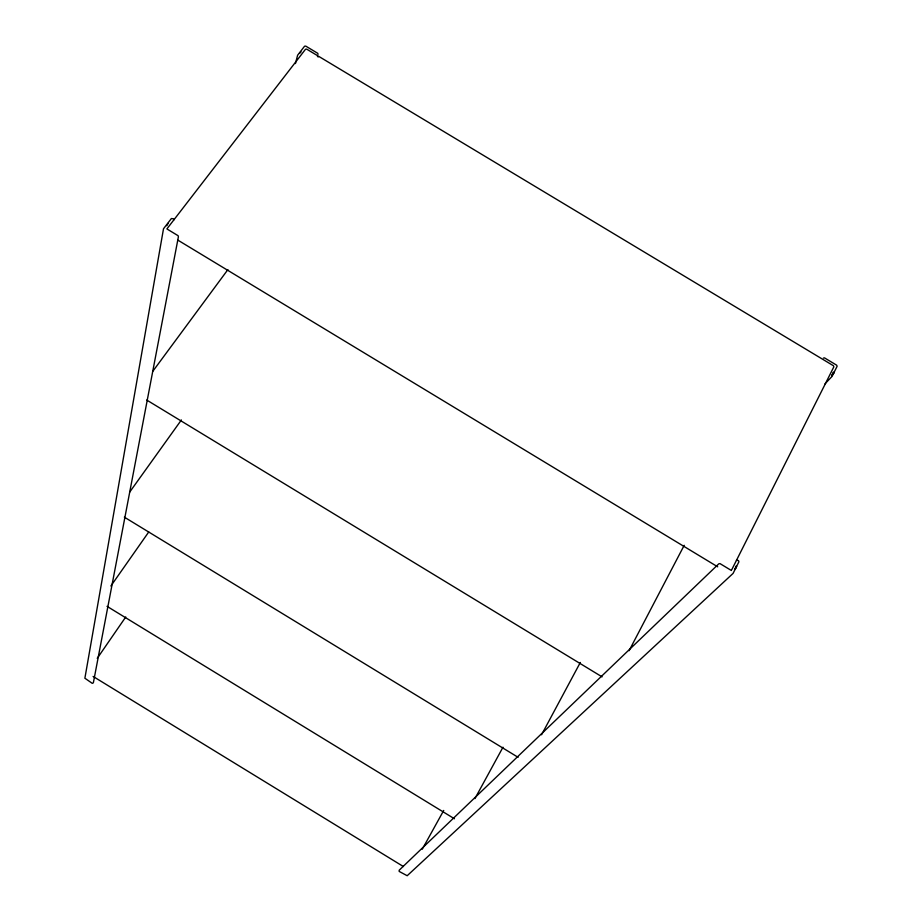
<?xml version="1.0" encoding="UTF-8"?>
<svg xmlns="http://www.w3.org/2000/svg" width="922" height="922" viewBox="0 0 922 922"><rect width="100%" height="100%" fill="white"/><g stroke="black" fill="none" stroke-linecap="round" stroke-linejoin="round"><path stroke-width="1.38" d="M295.443 63.56L297.622 55.216L304.571 46.215L305.758 46.112L317.733 53.303L318.044 54.317M734.661 568.943C734.338 572.089 739.329 561.279 734.546 569.277M736.067 566.938L736.286 565.82M166.767 225.729L168.104 223.32M731.734 569.75L833.868 366.818L833.43 365.734L306.703 49.143L305.516 49.246L167.389 228.276M629.104 650.69L684.205 545.317M541.56 734.765L580.318 662.469M474.922 798.613L502.986 747.212M422.276 849.197L443.713 810.45M832.036 375.162L832.589 374.182M299.558 53.372L301.045 51.909M97.236 658.354L125.761 616.968M110.882 586L148.742 531.971M832.117 375.116L833.845 372.131L833.027 372.73M129.668 492.129L181.392 419.948M152.856 371.232L227.907 269.593M833.281 373.191L834.076 372.546L831.828 375.75M825.04 383.794L831.99 376.487L837.118 366.288L836.669 365.193L824.51 357.886L823.427 358.059M736.482 560.299L738.476 560.564L738.914 561.775L733.071 573.415L407.19 875.727L399.145 871.405L399.191 870.218L718.791 563.826L719.978 563.596L731.365 570.476M317.422 56.565L318.413 56.83M166.894 228.921L178.096 235.698L178.395 236.827L93.353 682.81L92.315 683.386L84.882 678.223L163.505 228.76L171.423 218.502L173.509 218.825L173.82 219.955M178.05 240.239L717.708 566.823M146.702 400.033L602.078 676.863M124.343 517.15L518.106 757.319M107.021 606.33L454.431 818.759M93.099 676.437L403.375 866.53"/></g></svg>
